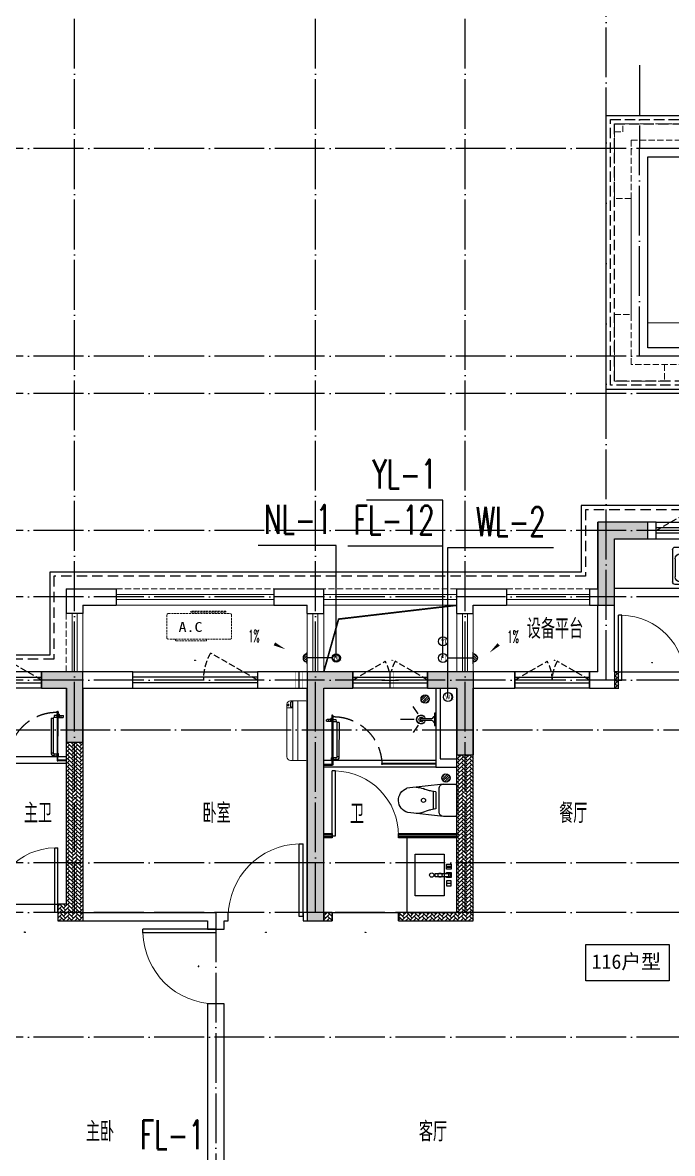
# Model space of a CAD drawing. Extents: x 27938 to 1507990, y 110129 to 923079.
# Drawn here: x 829091 to 836913, y 598848 to 612466 of the extents above; entities that cross this region are included whole.
import ezdxf

# ---------------------------------------------------------------- set-up
doc = ezdxf.new("R2010")
doc.units = 0
doc.header["$LTSCALE"] = 1000
doc.header["$MEASUREMENT"] = 0
for name, pattern in [('__DASH', [0.35, 0.25, -0.1]), ('DASH', [0.35, 0.25, -0.1]), ('DOTE', [2.42, 2, -0.2, 0.02, -0.2]), ('HIDDEN', [0.375, 0.25, -0.125])]:
    doc.linetypes.add(name, pattern=pattern)
for name, color, linetype in [('AH-FURNITURE', 1, 'Continuous'), ('COLUMN', 9, 'Continuous'), ('CURTWALL', 4, 'Continuous'), ('DIM_凝结', 150, 'Continuous'), ('DIM_废水', 31, 'Continuous'), ('DIM_污水', 2, 'Continuous'), ('DIM_雨水', 4, 'Continuous'), ('DOTE', 1, 'Continuous'), ('EQUIP_污水', 7, 'Continuous'), ('IP-bath&kitchen-JOHNSON', 4, 'Continuous'), ('LVTRY', 6, 'Continuous'), ('P-bath&kitchen-JOHNSON', 4, 'Continuous'), ('PUB_HATCH', 8, 'Continuous'), ('PUB_TEXT', 4, 'Continuous'), ('ROOF', 4, 'Continuous'), ('VPIPE-中水', 122, 'Continuous'), ('VPIPE-凝结', 150, 'N'), ('VPIPE-废水', 31, 'Continuous'), ('VPIPE-污水', 2, 'W'), ('VPIPE-雨水', 4, 'Y'), ('WALL', 9, 'Continuous'), ('WINDOW', 4, 'Continuous'), ('WINDOW_TEXT', 7, 'Continuous'), ('保温', 6, 'Continuous'), ('建筑-排气道', 9, 'Continuous'), ('机电标识类', 1, 'Continuous'), ('看线', 251, 'Continuous')]:
    doc.layers.add(name, color=color, linetype=linetype)
for name, color, linetype, lineweight in [('平面-排水沟', 86, 'Continuous', 15), ('平面-栏杆', 135, 'Continuous', 15), ('平面-看线', 45, 'Continuous', 15), ('平面-空调室内机', 176, 'Continuous', 9), ('平面-空调预留孔', 173, 'Continuous', 15), ('空调', 76, 'Continuous', 13), ('立面-洞口示意', 152, 'Continuous', 13)]:
    doc.layers.add(name, color=color, linetype=linetype, lineweight=lineweight)
doc.styles.add('_TCH_DIM', font='SIMPLEX.shx', dxfattribs={"width": 0.7, "bigfont": 'GBCBIG.shx'})
doc.styles.add('_TCH_WINDOW', font='SIMPLEX.shx', dxfattribs={"width": 0.7, "height": 3.5, "bigfont": 'GBCBIG.shx'})
doc.styles.add('_TWT_SERIAL', font='SIMPLEX', dxfattribs={"width": 0.8, "height": 3.5, "bigfont": 'HZTXT'})
doc.styles.add('DIM_FONT', font='SIMPLEX.shx', dxfattribs={"width": 0.56})
doc.styles.get("Standard").update_dxf_attribs({"font": 'gbenor.shx', "bigfont": 'gbcbig.shx'})
doc.styles.add('黑体', font='simhei.ttf')
doc.linetypes.add('N', pattern='A,3,-0.2,["N",Standard,S=0.25,R=0,X=-0.1,Y=-0.115],-0.2', length=3.4)
doc.linetypes.add('W', pattern='A,3,-0.2,["W",Standard,S=0.25,R=0,X=-0.1,Y=-0.115],-0.2', length=3.4)
doc.linetypes.add('Y', pattern='A,3,-0.2,["Y",Standard,S=0.25,R=0,X=-0.1,Y=-0.115],-0.2', length=3.4)
pattern_1 = [(45, (0, 0), (0, 47.4157523), [100.584, -33.528]), (135, (23.708, 23.708), (3e-15, 47.4157523), [100.584, -33.528])]
pattern_2 = [(45, (407300, 231625.085), (0, 47.4157523), [100.584, -33.528]), (135, (407323.708, 231648.793), (3e-15, 47.4157523), [100.584, -33.528])]

# ---------------------------------------------------------------- blocks, each defined once
blk = doc.blocks.new('rrrrrrrrrrrra')
at = {"color": 0}
for p, q in [((-112, 459), (-112, 324)), ((253, 484), (-87, 484)), ((278, 324), (278, 459)), ((-112, 324), (-64, -103)), ((278, 324), (228, -116)), ((-59, 271), (224, 271)), ((-21, 232), (-34, 154)), ((191, 200), (-26, 200)), ((186, 232), (-21, 232)), ((186, 232), (199, 154))]:
    blk.add_line(p, q, dxfattribs=at)
for centre, radius, start, end in [((-87, 459), 25, 90, 180), ((253, 459), 25, 0, 90), ((-59, 324), 53.3, 180, 270), ((224, 324), 53.3, 270, 0), ((-323, 210), 294, 333.5369, 351.4828), ((488, 210), 294, 188.5172, 206.4631), ((149, -3), 224, 158.5202, 180), ((16, -3), 224, 0, 21.4798), ((84, -64), 153, 195.0773, 340.1181)]:
    blk.add_arc(centre, radius, start, end, dxfattribs=at)
blk = doc.blocks.new('A$C1E0F638F')
at = {"color": 0}
for points in [[(500, 435), (500, 85), (0, 85), (0, 435)], [(270, 30), (230, 30), (230, 195), (270, 195)], [(120, 0), (180, 0), (180, 60), (120, 60)], [(147, 55), (153, 55), (153, 5), (147, 5)], [(230, 30), (270, 30), (270, 10), (230, 10)], [(380, 0), (320, 0), (320, 60), (380, 60)], [(353, 55), (347, 55), (347, 5), (353, 5)]]:
    blk.add_lwpolyline(points, close=True, dxfattribs=at)
blk.add_lwpolyline([(270, 60), (280, 60), (280, 0), (220, 0), (220, 60), (230, 60)], dxfattribs=at)
blk.add_circle((250, 236), 26, dxfattribs=at)
blk = doc.blocks.new('$lvtry$00000171')
at = {"color": 0}
for p, q in [((-74, 11), (-11, 74)), ((-70, -27), (27, 70)), ((-53, -53), (53, 53)), ((-27, -70), (70, 27)), ((11, -74), (74, -11))]:
    blk.add_line(p, q, dxfattribs=at)
blk.add_circle((0, 0), 75, dxfattribs=at)
blk.add_point((0, 0), dxfattribs=at)
blk = doc.blocks.new('135')
blk.add_hatch(color=0).paths.add_polyline_path([(5, 2), (4, -1), (-5, 2), (-4, 5)])
at = {"color": 0}
for p, q in [((-6, 19), (-3, 19)), ((-3, 19), (-6, 19)), ((-6, 3), (5, -2)), ((-6, 3), (-5, 3)), ((-5, 11), (-5, 31)), ((5, 11), (-5, 11)), ((5, 10), (-5, 10)), ((-5, 3), (-4, 6)), ((-4, 6), (5, 2)), ((0, 0), (0, 39)), ((6, 19), (3, 19)), ((3, 19), (6, 19)), ((4, -1), (5, 2)), ((5, 11), (5, 32)), ((4, -1), (6, -2))]:
    blk.add_line(p, q, dxfattribs=at)
for centre, radius, start, end in [((6, 16), 13.5, 151.0147, 204.8403), ((13, 4), 20.5, 163.0924, 182.0012), ((-6, 4), 1, 184.2275, 248.4661), ((-5, 22), 0.5, 335.7643, 151.0147), ((4, 18), 9.42, 155.7643, 171.9773), ((9, 15), 14.6, 166.278, 198.0953), ((14, 4), 19.5, 163.7443, 182.5269), ((-5, 3), 0.5, 181.9385, 247.2597), ((5, 22), 0.5, 29.8425, 204.574), ((-6, 17), 11.7, 10.475, 24.574), ((-6, 15), 12.4, 338.6449, 16.0476), ((29, 7), 24, 172.9439, 199.2318), ((-6, 16), 13.4, 334.9111, 29.8425), ((26, 6), 20.6, 169.1454, 199.9526), ((6, -1), 1.17, 247.4597, 19.9526), ((6, -1), 0.5, 247.4597, 19.2318)]:
    blk.add_arc(centre, radius, start, end, dxfattribs=at)
blk.add_open_spline([(-5, 31), (-4, 31), (-2, 33), (1, 29), (3, 31), (5, 32)], degree=3, knots=[0, 0, 0, 0, 3.066329, 6.218313, 11.124135, 11.124135, 11.124135, 11.124135], dxfattribs=at)
blk = doc.blocks.new('SDFAWERAWER')
at = {"layer": 'LVTRY', "color": 0}
for p, q in [((593941, -1242210), (593784, -1242595)), ((593965, -1242220), (593807, -1242604)), ((593941, -1242210), (593965, -1242220)), ((593988, -1242191), (593978, -1242214)), ((594007, -1242226), (593978, -1242214)), ((594017, -1242203), (593988, -1242191)), ((594016, -1242220), (594027, -1242193)), ((594016, -1242220), (594022, -1242223)), ((594026, -1242204), (594018, -1242222)), ((594018, -1242222), (594021, -1242220)), ((594025, -1242211), (594021, -1242220)), ((594023, -1242221), (594022, -1242223)), ((594022, -1242223), (594024, -1242222)), ((594023, -1242211), (594030, -1242194)), ((594024, -1242221), (594024, -1242222)), ((594025, -1242211), (594031, -1242197)), ((594027, -1242193), (594033, -1242195)), ((594028, -1242234), (594078, -1242255)), ((594030, -1242194), (594031, -1242197)), ((594032, -1242197), (594033, -1242195)), ((594033, -1242195), (594034, -1242197)), ((594034, -1242198), (594034, -1242197)), ((594047, -1242201), (594036, -1242229)), ((594036, -1242229), (594039, -1242230)), ((594037, -1242211), (594088, -1242232)), ((594039, -1242230), (594045, -1242214)), ((594039, -1242230), (594042, -1242228)), ((594042, -1242228), (594051, -1242205)), ((594050, -1242202), (594043, -1242218)), ((594047, -1242201), (594050, -1242202)), ((594050, -1242202), (594051, -1242205)), ((594057, -1242246), (594067, -1242223)), ((593784, -1242595), (593807, -1242604)), ((593803, -1242641), (593813, -1242618)), ((593803, -1242641), (593833, -1242653)), ((593813, -1242618), (593842, -1242630)), ((593842, -1242630), (593833, -1242653)), ((593834, -1242656), (593833, -1242653)), ((593845, -1242629), (593834, -1242656)), ((593836, -1242657), (593834, -1242656)), ((593848, -1242630), (593836, -1242657)), ((593845, -1242629), (593842, -1242630)), ((593848, -1242630), (593845, -1242629)), ((593847, -1242662), (593858, -1242634)), ((593847, -1242662), (593850, -1242663)), ((593850, -1242663), (593861, -1242635)), ((593852, -1242662), (593862, -1242637)), ((593858, -1242634), (593861, -1242635)), ((593861, -1242635), (593862, -1242637))]:
    blk.add_line(p, q, dxfattribs=at)
blk.add_lwpolyline([(593823, -1242717), (594046, -1242174), (594037, -1242170), (593814, -1242713)], close=True, dxfattribs=at)
blk.add_arc((594075, -1242240), 15.3, 281.7932, 33.7019, dxfattribs=at)
for centre, major_axis, start_param, end_param in [((593974, -1242224), (3.93, 9.6), 0, 1.570796), ((593817, -1242608), (13.5, 33.1), 1.570796, 3.141593), ((593817, -1242608), (3.93, 9.6), 1.570796, 3.141593)]:
    blk.add_ellipse(centre, major_axis=major_axis, ratio=1, start_param=start_param, end_param=end_param, dxfattribs=at)
at = {"layer": 'P-bath&kitchen-JOHNSON', "color": 0, "linetype": 'DASH'}
blk.add_arc((593810, -1242714), 586, 67.5369, 157.1325, dxfattribs=at)
at = {"layer": 'LVTRY', "color": 8, "xscale": -1, "rotation": 157.7329157530927}
blk.add_blockref('135', (594045, -1242162), dxfattribs=at)
blk = doc.blocks.new('A$C5DCB2F21')
at = {"layer": 'IP-bath&kitchen-JOHNSON', "color": 0}
for p, q in [((-68, -213), (-158, -275)), ((0, -261), (0, -425)), ((68, -213), (158, -275))]:
    blk.add_line(p, q, dxfattribs=at)
for centre, major_axis, ratio, start_param, end_param in [((0, -179), (-51, 0), 0.990052, -1.36297, 4.504563), ((0, -178), (-26.8, 0), 0.994812, -1.167677, 4.309269)]:
    blk.add_ellipse(centre, major_axis=major_axis, ratio=ratio, start_param=start_param, end_param=end_param, dxfattribs=at)
at = {"layer": 'LVTRY', "color": 0}
for p, q in [((74, 0), (-74, 0)), ((-10, -174), (-10, -49)), ((11, -174), (11, -49))]:
    blk.add_line(p, q, dxfattribs=at)
blk.add_lwpolyline([(74, 0), (74, -16), (-74, -16), (-74, 0)], dxfattribs=at)
for points in [[(-26, -31, -0.364142), (-38, -16, -0.020495)], [(-10, -49, 0.214893), (-26, -31, 7.649644)], [(11, -49, -0.21439), (26, -31, -7.649644)], [(26, -31, 0.364142), (38, -16, 0.020495)]]:
    blk.add_lwpolyline(points, format="xyb", dxfattribs=at)
blk.add_arc((0, -174), 10.5, 180, 0, dxfattribs=at)
for centre, major_axis, ratio, start_param, end_param in [((0, -181), (53.6, 0), 0.987577, 1.76809, 7.656688), ((-12, -165), (0, 1.43), 0.85, -1.570796, 4.712389), ((-12, -189), (0, 1.43), 0.85, 4.712389, 10.995574), ((12, -165), (0, 1.43), 0.85, 4.712389, 10.995574), ((12, -189), (0, 1.43), 0.85, 4.712389, 10.995574)]:
    blk.add_ellipse(centre, major_axis=major_axis, ratio=ratio, start_param=start_param, end_param=end_param, dxfattribs=at)
blk = doc.blocks.new('$TCHSYS$DOOR2D')
for p, q in [((0.45, 0.975), (0.5, 0.975)), ((0.45, 0), (0.45, 0.975)), ((0.5, 0), (0.5, 0.975)), ((0.5, 0), (0.45, 0))]:
    blk.add_line(p, q)
at = {"lineweight": 13}
blk.add_arc((0.475, 0), 0.975, 91.4693, 180, dxfattribs=at)
blk = doc.blocks.new('DSGDFGF')
at = {"layer": 'CURTWALL', "color": 0}
for p, q in [((676992, 342105), (676292, 342105)), ((676292, 342105), (676292, 342055)), ((676992, 342055), (676992, 342105)), ((677892, 342105), (677792, 342105)), ((677792, 342105), (677792, 342055)), ((677892, 342055), (677892, 342105)), ((676292, 342089), (676992, 342089)), ((676292, 342072), (676992, 342072)), ((676292, 342055), (676992, 342055)), ((677792, 342089), (677892, 342089)), ((677792, 342072), (677892, 342072)), ((677792, 342055), (677892, 342055))]:
    blk.add_line(p, q, dxfattribs=at)
at = {"layer": 'IP-bath&kitchen-JOHNSON', "color": 0}
for p, q in [((676542, 342985), (677892, 342985)), ((676542, 342950), (677192, 342950)), ((676542, 342940), (677192, 342940)), ((677192, 342940), (677192, 342950)), ((677892, 342940), (677792, 342940)), ((677792, 342930), (677792, 342940)), ((677892, 342930), (677792, 342930)), ((676542, 342905), (677892, 342905))]:
    blk.add_line(p, q, dxfattribs=at)
for points in [[(676542, 343855), (676542, 342905), (676292, 342905)], [(676492, 343855), (676492, 343005), (676292, 343005)]]:
    blk.add_lwpolyline(points, dxfattribs=at)
at = {"layer": 'LVTRY', "color": 0}
blk.add_lwpolyline([(676892, 341155), (676292, 341155), (676292, 342055), (676892, 342055)], close=True, dxfattribs=at)
at = {"layer": 'CURTWALL', "color": 0, "xscale": 800, "yscale": 800, "zscale": 50, "rotation": 5.54452612062199e-09}
blk.add_blockref('$TCHSYS$DOOR2D', (677392, 342080), dxfattribs=at)
at = {"layer": 'IP-bath&kitchen-JOHNSON', "color": 8}
for name, p, rotation in [('A$C5DCB2F21', (676542, 343480), 90.00848852444699), ('SDFAWERAWER', (-342526, 1268091), 22.25976934310714)]:
    blk.add_blockref(name, p, dxfattribs=dict(at, rotation=rotation))
at = {"layer": 'LVTRY', "color": 8, "xscale": -0.6666666667107826, "yscale": 0.6666666667107826}
for p in [(676672, 343725), (676422, 342775)]:
    blk.add_blockref('$lvtry$00000171', p, dxfattribs=at)
at = {"layer": 'LVTRY', "color": 8, "extrusion": (0, 0, -1), "xscale": -1, "zscale": -1, "rotation": 270}
blk.add_blockref('rrrrrrrrrrrra', (-676776, 342423), dxfattribs=at)
at = {"layer": 'LVTRY', "color": 8, "xscale": -1, "rotation": 270}
blk.add_blockref('A$C1E0F638F', (676357, 341356), dxfattribs=at)
blk = doc.blocks.new('GDGDRGDGRD')
at = {"layer": 'IP-bath&kitchen-JOHNSON', "color": 0}
for p, q in [((490533, 524228), (491883, 524228)), ((490533, 524193), (491183, 524193)), ((490533, 524183), (491183, 524183)), ((491183, 524183), (491183, 524193)), ((491883, 524183), (491783, 524183)), ((491783, 524173), (491783, 524183)), ((490533, 524148), (491883, 524148)), ((491883, 524173), (491783, 524173))]:
    blk.add_line(p, q, dxfattribs=at)
for points in [[(490533, 525048), (490533, 524148), (490283, 524148)], [(490483, 525048), (490483, 524248), (490283, 524248)]]:
    blk.add_lwpolyline(points, dxfattribs=at)
at = {"layer": 'LVTRY', "color": 0}
blk.add_lwpolyline([(490883, 522448), (490283, 522448), (490283, 523348), (490883, 523348)], close=True, dxfattribs=at)
at = {"layer": 'IP-bath&kitchen-JOHNSON', "color": 8}
for name, p, rotation in [('A$C5DCB2F21', (490533, 524673), 90.008488524447), ('SDFAWERAWER', (-528536, 1449334), 22.25976934310711)]:
    blk.add_blockref(name, p, dxfattribs=dict(at, rotation=rotation))
at = {"layer": 'LVTRY', "color": 8, "xscale": -0.6666666667107826, "yscale": 0.6666666667107826}
for p in [(490663, 524918), (490413, 524018)]:
    blk.add_blockref('$lvtry$00000171', p, dxfattribs=at)
at = {"layer": 'LVTRY', "color": 8, "extrusion": (0, 0, -1), "xscale": -1, "zscale": -1, "rotation": 270}
blk.add_blockref('rrrrrrrrrrrra', (-490766, 523666), dxfattribs=at)
at = {"layer": 'LVTRY', "color": 8, "xscale": -1, "rotation": 270}
blk.add_blockref('A$C1E0F638F', (490347, 522649), dxfattribs=at)
blk = doc.blocks.new('rtyg7uyhg')
at = {"layer": 'LVTRY', "color": 0}
for p, q in [((194235, 45489), (193621, 45489)), ((193590, 45458), (193590, 45069)), ((193682, 45407), (193888, 45407)), ((193896, 45430), (193858, 45326)), ((193875, 45316), (193946, 45401)), ((193926, 45440), (193940, 45432)), ((194112, 45407), (194173, 45407)), ((194265, 45069), (194265, 45458)), ((193621, 45131), (193621, 45346)), ((193858, 45326), (193875, 45316)), ((194010, 45346), (194010, 45131)), ((194051, 45131), (194051, 45346)), ((194235, 45346), (194235, 45131)), ((193621, 45039), (194235, 45039)), ((193948, 45069), (193682, 45069)), ((194173, 45069), (194112, 45069))]:
    blk.add_line(p, q, dxfattribs=at)
for centre, radius in [((193866, 45438), 20.5), ((193989, 45438), 20.5), ((194071, 45438), 20.5), ((193815, 45238), 25.6), ((194137, 45238), 25.6)]:
    blk.add_circle(centre, radius, dxfattribs=at)
for centre, radius, start, end in [((193621, 45458), 30.7, 90, 180), ((194235, 45458), 30.7, 360, 90), ((193682, 45346), 61.4, 90, 180), ((193916, 45423), 20.5, 60, 159.4623), ((193930, 45414), 20.5, 320.5377, 60), ((193948, 45346), 61.4, 360, 90), ((194112, 45346), 61.4, 90, 180), ((194173, 45346), 61.4, 360, 90), ((193682, 45131), 61.4, 180, 270), ((193948, 45131), 61.4, 270, 360), ((194112, 45131), 61.4, 180, 270), ((194173, 45131), 61.4, 270, 360), ((193621, 45069), 30.7, 180, 270), ((194235, 45069), 30.7, 270, 360)]:
    blk.add_arc(centre, radius, start, end, dxfattribs=at)
at = {"layer": 'LVTRY', "color": 0, "style": 'DIM_FONT', "width": 0.8, "flags": 9}
for tag in ['YSIZE', 'XSIZE']:
    blk.add_attdef(tag, (193928, 45488), '', height=0.5, rotation=90, dxfattribs=at)
blk = doc.blocks.new('A$C60D053AF')
at = {"layer": 'AH-FURNITURE', "color": 0}
for p, q in [((233, -90), (128, -90)), ((233, -110), (128, -110)), ((193, -71), (328, -71)), ((193, -91), (328, -91)), ((245, -129), (245, -122)), ((265, -129), (265, -122)), ((342, -97), (370, -143)), ((356, -83), (384, -129)), ((255, -281), (255, -251)), ((393, -281), (393, -251)), ((255, -281), (393, -281))]:
    blk.add_line(p, q, dxfattribs=at)
for points in [[(170, -68, 1), (170, -94), (193, -94), (193, -68)], [(234, -251), (414, -251, 0.414214), (424, -241), (424, -111, 0.414214), (414, -101), (234, -101, 0.414214), (224, -111), (224, -241, 0.414214)], [(268, -122), (268, -107, 0.414214), (248, -87), (233, -87), (233, -113), (242, -113), (242, -122)], [(242, -152, 1), (268, -152), (268, -129), (242, -129)], [(384, -161, 1), (402, -143), (386, -127), (368, -145)]]:
    blk.add_lwpolyline(points, format="xyb", close=True, dxfattribs=at)
for centre, radius in [((100, -100), 30), ((255, -152), 15), ((255, -152), 10), ((393, -152), 15), ((393, -152), 10)]:
    blk.add_circle(centre, radius, dxfattribs=at)
for radius in [40, 20]:
    blk.add_arc((328, -111), radius, 45, 90, dxfattribs=at)
blk = doc.blocks.new('A-Kitchen-7')
at = {"layer": 'LVTRY', "color": 0}
for p, q in [((-519, 780), (-7, 834)), ((-515, 756), (-519, 780)), ((-4, 811), (-515, 756)), ((515, 756), (-515, 756)), ((-515, 756), (-515, 40)), ((-486, 761), (-485, 756)), ((-29, 767), (-112, 756)), ((-29, 767), (-35, 806)), ((-7, 834), (-4, 811)), ((515, 780), (0, 780)), ((0, 756), (0, 780)), ((515, 756), (515, 780)), ((515, 40), (515, 756)), ((-515, 40), (515, 40))]:
    blk.add_line(p, q, dxfattribs=at)
blk.add_lwpolyline([(-469, 40), (-469, 0), (469, 0), (469, 40)], close=True, dxfattribs=at)
blk = doc.blocks.new('*U41')
h = blk.add_hatch(color=0)
h.set_gradient(color1=(0, 0, 255), rotation=180, tint=1)
h.paths.add_polyline_path([(0, 0), (-6.35, -6.35), (-6.35, -2.159), (-15, -2.159), (-15, 2.159), (-6.35, 2.159), (-6.35, 6.35)])
at = {"color": 0, "linetype": 'Continuous'}
blk.add_lwpolyline([(0, 0), (-6.35, -6.35), (-6.35, -2.159), (-15, -2.159), (-15, 2.159), (-6.35, 2.159), (-6.35, 6.35)], close=True, dxfattribs=at)
blk = doc.blocks.new('sgrsefv')
at = {"layer": 'PUB_HATCH'}
blk.add_hatch(color=0, dxfattribs=at).paths.add_polyline_path([(1112933, 840916), (1112933, 840646), (1113073, 840646), (1113073, 840661), (1112968, 840661), (1112948, 840681), (1112948, 840881), (1112968, 840901), (1113288, 840901), (1113308, 840881), (1113308, 840681), (1113288, 840661), (1113183, 840661), (1113183, 840646), (1113323, 840646), (1113323, 840916)])
at = {"layer": 'LVTRY', "color": 0}
for p, q in [((1113073, 840661), (1113073, 840646)), ((1113183, 840661), (1113183, 840646))]:
    blk.add_line(p, q, dxfattribs=at)
for points in [[(1112918, 840931), (1113338, 840931), (1113338, 840631), (1112918, 840631)], [(1112933, 840916), (1113323, 840916), (1113323, 840646), (1112933, 840646)], [(1113288, 840661), (1112968, 840661), (1112948, 840681), (1112948, 840881), (1112968, 840901), (1113288, 840901), (1113308, 840881), (1113308, 840681), (1113288, 840661)]]:
    blk.add_lwpolyline(points, close=True, dxfattribs=at)
at = {"layer": '立面-洞口示意', "color": 0}
blk.add_lwpolyline([(1112918, 840931), (1113182, 840837), (1113338, 840631)], dxfattribs=at)
at = {"layer": '建筑-排气道', "color": 8, "xscale": -5, "yscale": 5, "zscale": 5, "rotation": 270}
blk.add_blockref('*U41', (1113118, 840599), dxfattribs=at)
blk = doc.blocks.new('FRSDFDGDGDRGDR')
at = {"layer": '平面-空调预留孔', "color": 0}
for p, q in [((699612, 775044), (699612, 775441)), ((699619, 775448), (699746, 775448)), ((699746, 775448), (699746, 775355)), ((699720, 775342), (699720, 775143)), ((699727, 775349), (699740, 775349)), ((699746, 775037), (699619, 775037)), ((699727, 775136), (699740, 775136)), ((699746, 775130), (699746, 775037))]:
    blk.add_line(p, q, dxfattribs=at)
blk.add_lwpolyline([(699766, 775167), (699793, 775154), (699793, 775057), (699766, 775044), (699766, 775018), (699619, 775018, -0.414214), (699593, 775044), (699593, 775441, -0.414214), (699619, 775468), (699766, 775468), (699766, 775441), (699793, 775428), (699793, 775332), (699766, 775318)], format="xyb", close=True, dxfattribs=at)
for centre, radius in [((699740, 775332), 10.6), ((699740, 775243), 15.8), ((699740, 775154), 10.6)]:
    blk.add_circle(centre, radius, dxfattribs=at)
for centre, start, end in [((699619, 775441), 90, 180), ((699727, 775342), 90, 180), ((699740, 775355), 270, 360), ((699619, 775044), 180, 270), ((699727, 775143), 180, 270), ((699740, 775130), 0, 90)]:
    blk.add_arc(centre, 6.6, start, end, dxfattribs=at)
blk = doc.blocks.new('GDGDRGDRGRD')
at = {"layer": 'LVTRY', "color": 0}
for p, q in [((430081, 371515), (429865, 371758)), ((430335, 371758), (429865, 371758)), ((429865, 371758), (429865, 370858)), ((429915, 370948), (429915, 371668)), ((429925, 371678), (430325, 371678)), ((430045, 371658), (430045, 371568)), ((430050, 371658), (430045, 371658)), ((430050, 371568), (430050, 371658)), ((430235, 370858), (430235, 371758)), ((430235, 371668), (430235, 370948)), ((429975, 371526), (430102, 371526)), ((429975, 371521), (429975, 371526)), ((430102, 371521), (429975, 371521)), ((429995, 371628), (429995, 371418)), ((430000, 371628), (430000, 371418)), ((430290, 371638), (430005, 371638)), ((430290, 371633), (430005, 371633)), ((430045, 371568), (430050, 371568)), ((430335, 371515), (430081, 371515)), ((430081, 371515), (430081, 371100)), ((430220, 371526), (430092, 371526)), ((430092, 371526), (430092, 371521)), ((430092, 371521), (430220, 371521)), ((430102, 371526), (430102, 371521)), ((430195, 371418), (430195, 371628)), ((430200, 371418), (430200, 371628)), ((430220, 371521), (430220, 371526)), ((430235, 371100), (430235, 371515)), ((429955, 371339), (429955, 371378)), ((430005, 371413), (430290, 371413)), ((430005, 371408), (430290, 371408)), ((430045, 371388), (430045, 371478)), ((430045, 371478), (430050, 371478)), ((430050, 371388), (430045, 371388)), ((430050, 371478), (430050, 371388)), ((429935, 371358), (429974, 371358)), ((429935, 371258), (429974, 371258)), ((429955, 371239), (429955, 371278)), ((429995, 370988), (429995, 371198)), ((430000, 370988), (430000, 371198)), ((430005, 371208), (430290, 371208)), ((430005, 371203), (430290, 371203)), ((430045, 371228), (430045, 371138)), ((430050, 371228), (430045, 371228)), ((430045, 371138), (430050, 371138)), ((430050, 371138), (430050, 371228)), ((430195, 371198), (430195, 370988)), ((430200, 371198), (430200, 370988)), ((429865, 370858), (430081, 371100)), ((430102, 371096), (429975, 371096)), ((429975, 371096), (429975, 371091)), ((429975, 371091), (430102, 371091)), ((430290, 370983), (430005, 370983)), ((430290, 370978), (430005, 370978)), ((430045, 370958), (430045, 371048)), ((430045, 371048), (430050, 371048)), ((430050, 371048), (430050, 370958)), ((430081, 371100), (430335, 371100)), ((430092, 371091), (430092, 371096)), ((430092, 371096), (430220, 371096)), ((430220, 371091), (430092, 371091)), ((430102, 371091), (430102, 371096)), ((430220, 371096), (430220, 371091)), ((429865, 370858), (430335, 370858)), ((430325, 370938), (429925, 370938)), ((430050, 370958), (430045, 370958))]:
    blk.add_line(p, q, dxfattribs=at)
blk.add_lwpolyline([(429609, 370758), (429735, 370758), (429735, 371758), (427635, 371758)], dxfattribs=at)
for centre, radius in [((430147, 371523), 29.7), ((430147, 371523), 11.7), ((429955, 371358), 17), ((429955, 371258), 17), ((430147, 371093), 29.7), ((430147, 371093), 11.7)]:
    blk.add_circle(centre, radius, dxfattribs=at)
for centre, radius, start, end in [((429925, 371668), 10, 90, 180), ((430225, 371668), 10, 0, 90), ((430005, 371628), 10, 90, 180), ((430005, 371628), 5, 90, 180), ((430047, 371523), 56.7, 2.2742, 87.7258), ((430047, 371523), 52.2, 2.4704, 87.5296), ((430047, 371523), 56.7, 272.2742, 357.7258), ((430047, 371523), 52.2, 272.4704, 357.5296), ((430147, 371523), 56.7, 92.2742, 177.7258), ((430147, 371523), 56.7, 182.2742, 267.7258), ((430147, 371523), 52.2, 92.4704, 177.5296), ((430147, 371523), 52.2, 182.4704, 267.5296), ((430190, 371628), 10, 0, 90), ((430190, 371628), 5, 0, 90), ((430005, 371418), 10, 180, 270), ((430005, 371418), 5, 180, 270), ((430190, 371418), 5, 270, 0), ((430190, 371418), 10, 270, 0), ((430005, 371198), 10, 90, 180), ((430005, 371198), 5, 90, 180), ((430047, 371093), 56.7, 2.2742, 87.7258), ((430047, 371093), 52.2, 2.4704, 87.5296), ((430147, 371093), 56.7, 92.2742, 177.7258), ((430147, 371093), 52.2, 92.4704, 177.5296), ((430190, 371198), 10, 0, 90), ((430190, 371198), 5, 0, 90), ((430005, 370988), 10, 180, 270), ((430005, 370988), 5, 180, 270), ((430047, 371093), 56.7, 272.2742, 357.7258), ((430047, 371093), 52.2, 272.4704, 357.5296), ((430147, 371093), 56.7, 182.2742, 267.7258), ((430147, 371093), 52.2, 182.4704, 267.5296), ((430190, 370988), 5, 270, 0), ((430190, 370988), 10, 270, 0), ((429925, 370948), 10, 180, 270), ((430225, 370948), 10, 270, 0)]:
    blk.add_arc(centre, radius, start, end, dxfattribs=at)
at = {"color": 8, "xscale": -1, "rotation": 270}
blk.add_blockref('FRSDFDGDGDRGDR', (-345583, -327434), dxfattribs=at)
at = {"color": 8, "xscale": -1}
blk.add_blockref('rtyg7uyhg', (622600, 326770), dxfattribs=at)
at = {"color": 8}
for name, p, rotation in [('A$C60D053AF', (430135, 372358), 270), ('sgrsefv', (1543253, 1211090), 180)]:
    blk.add_blockref(name, p, dxfattribs=dict(at, rotation=rotation))
at = {"layer": 'LVTRY', "color": 8, "extrusion": (0, 0, -1), "xscale": -0.7999999999883585, "yscale": 0.7999999999883585, "zscale": -0.7999999999883585}
blk.add_blockref('A-Kitchen-7', (-429197, 370159), dxfattribs=at)
blk = doc.blocks.new('GFDGFSDFGD')
at = {"layer": 'PUB_HATCH'}
for points in [[(429316, 374824), (428717, 374824), (428717, 373824), (428917, 373824), (428917, 374624), (429316, 374624)], [(422017, 373024), (422017, 372824), (422317, 372824), (422317, 372174), (422517, 372174), (422517, 373024)], [(425767, 373024), (425217, 373024), (425217, 370024), (425417, 370024), (425417, 372824), (425767, 372824)], [(426667, 373024), (426667, 372824), (427017, 372824), (427017, 372024), (427217, 372024), (427217, 373024)]]:
    blk.add_hatch(color=0, dxfattribs=at).paths.add_polyline_path(points)
at = {"layer": 'COLUMN', "color": 0}
for p, q in [((429316, 374824), (428717, 374824)), ((428717, 374824), (428717, 373824)), ((429316, 374624), (429316, 374824)), ((428917, 373824), (428917, 374624)), ((428917, 374624), (429316, 374624)), ((428717, 373824), (428917, 373824)), ((422017, 373024), (422017, 372824)), ((422517, 373024), (422017, 373024)), ((422517, 372174), (422517, 373024)), ((425767, 373024), (425217, 373024)), ((425217, 373024), (425217, 370024)), ((425767, 372824), (425767, 373024)), ((426667, 373024), (426667, 372824)), ((427217, 373024), (426667, 373024)), ((427217, 372024), (427217, 373024)), ((422017, 372824), (422317, 372824)), ((422317, 372824), (422317, 372174)), ((425417, 370024), (425417, 372824)), ((425417, 372824), (425767, 372824)), ((426667, 372824), (427017, 372824)), ((427017, 372824), (427017, 372024)), ((422317, 372174), (422517, 372174)), ((427017, 372024), (427217, 372024)), ((425217, 370024), (425417, 370024))]:
    blk.add_line(p, q, dxfattribs=at)
blk = doc.blocks.new('GDFGDGRD')
at = {"layer": '保温', "linetype": 'ByBlock', "ltscale": 10}
h = blk.add_hatch(dxfattribs=at)
h.set_pattern_fill('AR-HBONE', color=251, scale=55)
h.set_pattern_definition(pattern_1)
h.paths.add_polyline_path([(428967, 372824), (428967, 373024), (428917, 373024), (428917, 372824)])
h = blk.add_hatch(dxfattribs=at)
h.set_pattern_fill('AR-HBONE', color=251, scale=55)
h.set_pattern_definition(pattern_1)
h.paths.add_polyline_path([(427217, 370024), (427217, 372024), (427017, 372024), (427017, 370024)])
h = blk.add_hatch(dxfattribs=at)
h.set_pattern_fill('AR-HBONE', color=251, scale=55)
h.set_pattern_definition(pattern_1)
h.paths.add_polyline_path([(425517, 370024), (425517, 370124), (425417, 370124), (425417, 370024)])
h = blk.add_hatch(dxfattribs=at)
h.set_pattern_fill('AR-HBONE', color=251, scale=55)
h.set_pattern_definition(pattern_1)
h.paths.add_polyline_path([(427017, 370024), (427017, 370124), (426317, 370124), (426317, 370024)])
at = {"layer": '保温', "color": 251, "linetype": 'ByBlock', "ltscale": 10}
blk.add_line((428917, 373024), (428917, 372824), dxfattribs=at)
blk = doc.blocks.new('A$C001338C2')
for p, q in [((0, 249), (0, 22)), ((845, 304), (55, 304)), ((109, 215), (109, 304)), ((900, 22), (900, 249)), ((22, 0), (878, 0))]:
    blk.add_line(p, q)
at = {"lineweight": 5}
for p, q in [((900, 215), (0, 215)), ((900, 143), (0, 143))]:
    blk.add_line(p, q, dxfattribs=at)
for points in [[(89, 226), (22, 226, -0.414214), (17, 232), (17, 243, -0.414214), (22, 249), (89, 249, -0.414214), (95, 243), (95, 232, -0.414214)], [(73, 275), (57, 275, -0.414214), (51, 281), (51, 283, -0.414214), (57, 289), (73, 289, -0.414214), (79, 283), (79, 281, -0.414214)]]:
    blk.add_lwpolyline(points, format="xyb", close=True)
for centre, radius, start, end in [((55, 249), 55, 90, 180), ((845, 249), 55, 360, 90), ((22, 22), 22, 180, 270), ((878, 22), 22, 270, 360)]:
    blk.add_arc(centre, radius, start, end)
blk = doc.blocks.new('dongkong')
blk.add_wipeout([(-603756, 210771), (-603756, 210571), (-603836, 210571), (-603836, 210771)])
at = {"layer": '机电标识类', "color": 250, "linetype": 'DASH', "ltscale": 400}
for p, q in [((-603796, 210771), (-603796, 210571)), ((-603896, 210671), (-603696, 210671))]:
    blk.add_line(p, q, dxfattribs=at)
at = {"layer": '空调', "color": 6, "linetype": 'DASH', "const_width": 2}
blk.add_lwpolyline([(-603756, 210771), (-603756, 210571), (-603836, 210571), (-603836, 210771)], close=True, dxfattribs=at)
blk = doc.blocks.new('gsergvr')
at = {"layer": '平面-空调预留孔', "linetype": 'DASH', "ltscale": 0.1}
for p, q in [((34075, 17176), (34075, 17166)), ((34448, 17166), (34448, 17176)), ((34085, 17156), (34438, 17156))]:
    blk.add_line(p, q, dxfattribs=at)
blk.add_lwpolyline([(34729, 17176), (33989, 17176, -0.414214), (33969, 17196), (33969, 17466, -0.414214), (33989, 17486), (34729, 17486, -0.414214), (34749, 17466), (34749, 17196, -0.414214)], format="xyb", close=True, dxfattribs=at)
blk.add_lwpolyline([(34679, 17515), (34260, 17515), (34260, 17500), (34679, 17500)], close=True, dxfattribs=at)
for centre, start, end in [((34085, 17166), 180, 270), ((34438, 17166), 270, 0)]:
    blk.add_arc(centre, 10, start, end, dxfattribs=at)
at = {"layer": '平面-空调预留孔', "color": 251, "linetype": 'DASH', "ltscale": 0.1, "true_color": 0x636466, "style": '黑体', "width": 1.2}
blk.add_text('A.C', height=117, dxfattribs=at).set_placement((34111, 17265))
blk = doc.blocks.new('rtyryrtyeeretee')
at = {"layer": '平面-空调预留孔'}
blk.add_blockref('gsergvr', (635673, 326706), dxfattribs=at)
blk = doc.blocks.new('A$C7A951E79')
at = {"layer": 'LVTRY'}
for p, q in [((-7, 49), (-49, 7)), ((0, 28), (-47, -18)), ((0, 0), (-35, -35)), ((0, -71), (0, 71)), ((0, -28), (-18, -47))]:
    blk.add_line(p, q, dxfattribs=at)
blk.add_arc((0, 0), 49.9, 89.9757, 269.9757, dxfattribs=at)
blk.add_point((0, 0), dxfattribs=at)
blk = doc.blocks.new('A$C42425DA4')
blk.add_blockref('A$C7A951E79', (0, 0))
at = {"xscale": -1}
blk.add_blockref('A$C7A951E79', (2000, 0), dxfattribs=at)
blk = doc.blocks.new('$WINLIB2D$00000001')
at = {"color": 0}
for points in [[(-0.5, 0.5), (-0.5, -0.5)], [(-0.5, 0.5), (0.5, 0.5)], [(0.5, -0.5), (0.5, 0.5)], [(0.5, 0.1667), (-0.5, 0.1667)], [(0.5, -0.1667), (-0.5, -0.1667)], [(-0.5, -0.5), (0.5, -0.5)]]:
    blk.add_lwpolyline(points, dxfattribs=at)
blk = doc.blocks.new('$DorLib2D$00000001')
at = {"color": 0}
for p, q in [((0.45, 0.975), (0.5, 0.975)), ((0.45, 0), (0.45, 0.975)), ((0.5, 0), (0.5, 0.975)), ((0.5, 0), (0.45, 0))]:
    blk.add_line(p, q, dxfattribs=at)
at = {"color": 0, "lineweight": 13}
blk.add_arc((0.475, 0), 0.975, 91.4693, 180, dxfattribs=at)
blk = doc.blocks.new('$TwtSys$00000147')
blk.add_circle((0, 0, 0), 25)

msp = doc.modelspace()

# ---------------------------------------------------------------- hatches: boundary and pattern name
at = {"layer": '保温', "linetype": 'ByBlock', "ltscale": 10}
h = msp.add_hatch(dxfattribs=at)
h.set_pattern_fill('AR-HBONE', color=8, scale=55)
h.set_pattern_definition(pattern_2)
h.paths.add_polyline_path([(829816.7, 601648.8), (829816.7, 603798.8), (829616.7, 603798.8), (829616.7, 601648.8)])
h = msp.add_hatch(dxfattribs=at)
h.set_pattern_fill('AR-HBONE', color=8, scale=55)
h.set_pattern_definition(pattern_2)
h.paths.add_polyline_path([(829616.7, 601648.8), (829616.7, 601848.8), (829516.7, 601848.8), (829516.7, 601648.8)])

# ---------------------------------------------------------------- linework, layer by layer
at = {"color": 8}
msp.add_lwpolyline([(835869.5, 601362.5), (836875.5, 601362.5), (836875.5, 600926.5), (835869.5, 600926.5)], close=True, dxfattribs=at)
at = {"layer": 'DIM_凝结'}
for p, q in [((832866.6, 606169.3), (831926, 606169.3)), ((832866.6, 604814.4), (832866.6, 606169.3))]:
    msp.add_line(p, q, dxfattribs=at)
at = {"layer": 'DIM_废水'}
for p, q in [((834151.6, 606162.2), (833007.5, 606162.2)), ((834151.6, 604813.8), (834151.6, 606162.2))]:
    msp.add_line(p, q, dxfattribs=at)
at = {"layer": 'DIM_污水'}
for p, q in [((834211.4, 604343.8), (834211.4, 606142.7)), ((834211.4, 606142.7), (835481.9, 606142.7))]:
    msp.add_line(p, q, dxfattribs=at)
at = {"layer": 'DIM_雨水'}
for p, q in [((834151.6, 606715), (833229.5, 606715)), ((834151.6, 605013.8), (834151.6, 606715))]:
    msp.add_line(p, q, dxfattribs=at)
at = {"layer": 'DOTE', "color": 169, "linetype": 'DOTE', "ltscale": 0.3}
for p, q in [((829716.6, 601748.8), (829716.6, 612948.8)), ((832616.6, 601748.8), (832616.6, 612948.8)), ((834416.6, 601748.8), (834416.6, 612948.8)), ((836116.6, 604548.8), (836116.6, 612948.8)), ((836516.6, 611954.2), (836516.6, 610948.8)), ((879916.6, 610948.8), (825916.6, 610948.8)), ((836516.6, 608448.8), (836516.6, 610948.8)), ((879916.6, 608448.8), (825916.6, 608448.8)), ((879916.6, 607998.8), (825916.6, 607998.8)), ((879916.6, 606348.8), (825916.6, 606348.8)), ((879916.6, 605548.8), (825916.6, 605548.8)), ((825916.6, 603949.1), (879916.6, 603949.1)), ((879916.6, 602348.8), (825916.6, 602348.8)), ((879916.6, 601748.8), (825916.6, 601748.8)), ((831416.6, 601748.8), (831416.6, 593448.8)), ((879916.6, 600248.8), (825916.6, 600248.8))]:
    msp.add_line(p, q, dxfattribs=at)
at = {"layer": 'ROOF', "color": 8, "ltscale": 0.8}
for points in [[(838116.6, 608048.8), (836116.6, 608048.8), (836116.6, 611348.8), (843316.6, 611348.8), (843316.6, 607748.8), (842716.6, 607748.8)], [(838316.6, 608098.8), (838316.6, 608548.8), (836616.6, 608548.8), (836616.6, 610848.8), (842816.6, 610848.8), (842816.6, 608548.8), (842516.6, 608548.8), (842516.6, 608098.8)]]:
    msp.add_lwpolyline(points, dxfattribs=at)
at = {"layer": 'ROOF', "color": 8, "linetype": '__DASH', "ltscale": 0.5}
for points in [[(838116.6, 608098.8), (836166.6, 608098.8), (836166.6, 611298.8), (843266.6, 611298.8), (843266.6, 607798.8), (842716.6, 607798.8)], [(838116.6, 608148.8), (836216.6, 608148.8), (836216.6, 611248.8), (843216.6, 611248.8), (843216.6, 607848.8), (842716.6, 607848.8)]]:
    msp.add_lwpolyline(points, dxfattribs=at)
at = {"layer": 'VPIPE-中水', "color": 8, "linetype": 'Continuous'}
msp.add_circle((834211.4, 604343.8), 55, dxfattribs=at)
at = {"layer": 'VPIPE-凝结', "color": 8, "ltscale": 0.1}
for p, q in [((832826.6, 604814.4), (832516.4, 604814.4)), ((834206.6, 604814.4), (834516.4, 604814.4))]:
    msp.add_line(p, q, dxfattribs=at)
at = {"layer": 'VPIPE-凝结'}
msp.add_circle((832866.6, 604814.4), 50, dxfattribs=at)
at = {"layer": 'VPIPE-凝结', "color": 8}
msp.add_circle((832866.6, 604814.4), 40, dxfattribs=at)
at = {"layer": 'VPIPE-废水', "color": 8}
msp.add_circle((834151.6, 604813.8), 55, dxfattribs=at)
at = {"layer": 'VPIPE-废水'}
msp.add_circle((834151.6, 604813.8), 55, dxfattribs=at)
at = {"layer": 'VPIPE-污水'}
msp.add_circle((834211.4, 604343.8), 55, dxfattribs=at)
at = {"layer": 'VPIPE-雨水', "color": 8}
msp.add_circle((834151.6, 605013.8), 55, dxfattribs=at)
at = {"layer": 'VPIPE-雨水'}
msp.add_circle((834151.6, 605013.8), 55, dxfattribs=at)
at = {"layer": 'WALL', "color": 8}
for p, q in [((836016.6, 605648.8), (836016.6, 606448.8)), ((836716.6, 606448.8), (836016.6, 606448.8)), ((836716.6, 606248.8), (836716.6, 606448.8)), ((836216.6, 605548.8), (836216.6, 606248.8)), ((836216.6, 606248.8), (836716.6, 606248.8)), ((829616.6, 605648.8), (829616.6, 605348.8)), ((829616.6, 605648.8), (830216.6, 605648.8)), ((830216.6, 605648.8), (830216.6, 605448.8)), ((832116.6, 605648.8), (832716.6, 605648.8)), ((832116.6, 605648.8), (832116.6, 605448.8)), ((832716.6, 605348.8), (832716.6, 605648.8)), ((834316.6, 605648.8), (834916.6, 605648.8)), ((834316.6, 605348.8), (834316.6, 605648.8)), ((834916.6, 605648.8), (834916.6, 605448.8)), ((835916.6, 605648.8), (836016.6, 605648.8)), ((835916.6, 605648.8), (835916.6, 605448.8)), ((836216.6, 604648.8), (836216.6, 605548.8)), ((829816.6, 605348.8), (829616.6, 605348.8)), ((829816.6, 605448.8), (829816.6, 605348.8)), ((829816.6, 605448.8), (830216.6, 605448.8)), ((832116.6, 605448.8), (832516.6, 605448.8)), ((832516.6, 605348.8), (832516.6, 605448.8)), ((832516.6, 605348.8), (832716.6, 605348.8)), ((834316.6, 605348.8), (834516.6, 605348.8)), ((834516.6, 605448.8), (834916.6, 605448.8)), ((834516.6, 605348.8), (834516.6, 605448.8)), ((835916.6, 605448.8), (836016.6, 605448.8)), ((836016.6, 604648.8), (836016.6, 605448.8)), ((829716.6, 604648.8), (829316.7, 604648.8)), ((829316.7, 604648.8), (829316.7, 604448.8)), ((830416.6, 604648.8), (829716.6, 604648.8)), ((830416.6, 604448.8), (830416.6, 604648.8)), ((831916.6, 604648.8), (831916.6, 604448.8)), ((833066.6, 604648.8), (832616.6, 604648.8)), ((833066.6, 604448.8), (833066.6, 604648.8)), ((834416.6, 604648.8), (833966.6, 604648.8)), ((833966.6, 604648.8), (833966.6, 604448.8)), ((835016.6, 604648.8), (834416.6, 604648.8)), ((835016.6, 604448.8), (835016.6, 604648.8)), ((836016.6, 604648.8), (835916.6, 604648.8)), ((835916.6, 604648.8), (835916.6, 604448.8)), ((836266.6, 604648.8), (836216.6, 604648.8)), ((836266.6, 604448.8), (836266.6, 604648.8)), ((829316.7, 604448.8), (829616.6, 604448.8)), ((829616.6, 604448.8), (829616.6, 601848.8)), ((829816.6, 604448.8), (830416.6, 604448.8)), ((829816.6, 604448.8), (829816.6, 601748.8)), ((832716.6, 604448.8), (833066.6, 604448.8)), ((832716.6, 601748.8), (832716.6, 604448.8)), ((833966.6, 604448.8), (834316.6, 604448.8)), ((834316.6, 601748.8), (834316.6, 604448.8)), ((834516.6, 601648.8), (834516.6, 604448.8)), ((834516.6, 604448.8), (835016.6, 604448.8)), ((835916.6, 604448.8), (836116.6, 604448.8)), ((836116.6, 604448.8), (836266.6, 604448.8)), ((829616.6, 601848.8), (829516.6, 601848.8)), ((829516.6, 601848.8), (829516.6, 601648.8)), ((829816.6, 601748.8), (831416.6, 601748.8)), ((831566.6, 601748.8), (831416.6, 601748.8)), ((831566.6, 601648.8), (831566.6, 601748.8)), ((832516.6, 601748.8), (832466.6, 601748.8)), ((832466.6, 601748.8), (832466.6, 601648.8)), ((832816.6, 601748.8), (832716.6, 601748.8)), ((832816.6, 601648.8), (832816.6, 601748.8)), ((834316.6, 601748.8), (833616.6, 601748.8)), ((833616.6, 601748.8), (833616.6, 601648.8)), ((829516.6, 601648.8), (829716.6, 601648.8)), ((829716.6, 601648.8), (831316.6, 601648.8)), ((831316.6, 601648.8), (831316.6, 601548.8)), ((831316.6, 601548.8), (831516.6, 601548.8)), ((831516.6, 601648.8), (831566.6, 601648.8)), ((831516.6, 601548.8), (831516.6, 601648.8)), ((832466.6, 601648.8), (832616.6, 601648.8)), ((832616.6, 601648.8), (832816.6, 601648.8)), ((833616.6, 601648.8), (834516.6, 601648.8)), ((831516.6, 600648.8), (831316.6, 600648.8)), ((831316.6, 600648.8), (831316.6, 597348.8)), ((831516.6, 597348.8), (831516.6, 600648.8))]:
    msp.add_line(p, q, dxfattribs=at)
at = {"layer": 'WINDOW', "color": 8}
for p, q in [((836266.6, 604648.8), (837066.6, 604648.8)), ((828716.6, 601848.8), (829516.6, 601848.8)), ((832816.6, 601748.8, 800), (833616.6, 601748.8, 800))]:
    msp.add_line(p, q, dxfattribs=at)
at = {"layer": 'WINDOW', "color": 8, "linetype": 'DASH'}
for p, q in [((832816.6, 601748.8), (832816.6, 601648.8)), ((833616.6, 601648.8), (833616.6, 601748.8))]:
    msp.add_line(p, q, dxfattribs=at)
at = {"layer": 'WINDOW', "color": 8, "linetype": 'DASH', "ltscale": 0.3}
for points in [[(836716.6, 606348.8), (837236.2, 606648.8, -0.1316523), (837316.6, 606348.8)], [(831916.6, 604548.8), (831353.4, 604873.4, 0.1314846), (831266.6, 604548.8)], [(829316.7, 604548.8), (828926.9, 604773.7, 0.1316053), (828866.7, 604548.8)], [(833066.7, 604548.8), (833456.4, 604773.7, -0.1316053), (833516.7, 604548.8)], [(833966.7, 604548.8), (833576.9, 604773.7, 0.1316053), (833516.7, 604548.8)], [(835016.6, 604548.8), (835406.3, 604773.7, -0.1316053), (835466.6, 604548.8)], [(835916.6, 604548.8), (835526.8, 604773.7, 0.1316053), (835466.6, 604548.8)]]:
    msp.add_lwpolyline(points, format="xyb", dxfattribs=at)
at = {"layer": '保温', "color": 8, "linetype": 'ByBlock', "ltscale": 10}
msp.add_line((829816.7, 601748.8), (829816.7, 601648.8), dxfattribs=at)
at = {"layer": '平面-排水沟'}
msp.add_line((836616.6, 608848.8), (842816.6, 608848.8), dxfattribs=at)
at = {"layer": '平面-排水沟', "color": 8}
for points in [[(831970.4, 605055.6, 0, 0, 0), (832256.5, 604918.8, 0, 40, 0), (832121.2, 604983.5, 0, 0, 0)], [(834888.9, 605036.7, 0, 0, 0), (834710.5, 604877.1, 0, 40, 0), (834822.3, 604977.2, 0, 0, 0)]]:
    msp.add_lwpolyline(points, format="xyseb", dxfattribs=at)
at = {"layer": '平面-栏杆', "color": 8}
for points in [[(832116.6, 605578.8), (830216.6, 605579.1)], [(832116.6, 605518.8), (830216.6, 605519.1)], [(834316.6, 605578.9), (832716.6, 605579.1)], [(834316.6, 605518.9), (832716.6, 605519.1)], [(835916.6, 605579), (834916.6, 605579.1)], [(835916.6, 605519), (834916.6, 605519.1)], [(829686.9, 605348.8), (829686.6, 604648.8)], [(829746.9, 605348.8), (829746.6, 604648.8)], [(832586.6, 605348.8), (832586.3, 604648.8)], [(832646.6, 605348.8), (832646.3, 604648.8)], [(834386.6, 605348.8), (834386.3, 604648.8)], [(834446.6, 605348.8), (834446.3, 604648.8)]]:
    msp.add_lwpolyline(points, dxfattribs=at)
at = {"layer": '平面-看线', "color": 8, "linetype": 'DASH', "ltscale": 0.3}
msp.add_line((829616.6, 604648.8), (829616.9, 605348.8), dxfattribs=at)
at = {"layer": '平面-看线', "color": 8}
msp.add_line((834316.3, 604648.8), (834316.6, 605348.8), dxfattribs=at)
at = {"layer": '平面-看线', "color": 8, "linetype": 'DASH', "ltscale": 0.3}
for points in [[(838116.6, 608348.8), (836816.6, 608348.8), (836816.6, 608148.8), (836216.6, 608148.8), (836216.6, 608948.8), (836416.6, 608948.8), (836416.6, 610348.8), (836216.8, 610348.8), (836216.8, 611148.8), (836316.8, 611148.8), (836316.8, 611248.8), (836606.8, 611248.8), (836606.8, 611248.8), (836726.8, 611248.8), (836726.8, 611248.8), (837016.8, 611248.8)], [(838116.6, 608098.8), (838116.6, 608348.8), (836416.6, 608348.8), (836416.6, 611048.8), (843016.6, 611048.8), (843016.6, 608348.8), (842716.6, 608348.8), (842716.6, 608098.8)], [(830216.6, 605648.8), (832116.6, 605648.8)], [(834316.6, 605648.8), (832716.6, 605648.8)], [(834916.6, 605648.8), (835916.6, 605648.8)]]:
    msp.add_lwpolyline(points, dxfattribs=at)
at = {"layer": '平面-看线', "color": 8}
for points in [[(829816.9, 605348.8), (829816.6, 604648.8)], [(830216.6, 605448.8), (832116.6, 605448.8)], [(832716.6, 605348.8), (832716.3, 604648.8)], [(834316.6, 605448.8), (832716.6, 605448.8)], [(834516.6, 605348.8), (834516.3, 604648.8)], [(835916.6, 605448.8), (834916.6, 605448.8)]]:
    msp.add_lwpolyline(points, dxfattribs=at)

# ---------------------------------------------------------------- block references
at = {"color": 8}
for name, p in [('GFDGFSDFGD', (407300, 231625.1)), ('GDGDRGDRGRD', (408581.8, 233891.1)), ('rtyryrtyeeretee', (161184.5, 261157.8)), ('GDFGDGRD', (407300, 231625.1)), ('A$C42425DA4', (832516.4, 604814.4)), ('GDGDRGDGRD', (337734.1, 79400.3))]:
    msp.add_blockref(name, p, dxfattribs=at)
at = {"color": 8, "xscale": -1}
msp.add_blockref('DSGDFGF', (1510608.9, 260593.5), dxfattribs=at)
at = {"layer": 'EQUIP_污水'}
for p in [(833916.6, 603098.7), (834116.6, 602198.8)]:
    msp.add_blockref('$TwtSys$00000147', p, dxfattribs=at)
at = {"layer": 'WINDOW', "color": 8}
ref = msp.add_blockref('$WINLIB2D$00000001', (837316.6, 606348.8), dxfattribs=dict(at, xscale=-1200, yscale=200, zscale=-1200, rotation=179.9999999963346))
ref.add_attrib('A', 'C1214', (837349, 606584.2), dxfattribs={"layer": 'WINDOW_TEXT', "color": 8, "ltscale": 0.5, "height": 4.25, "rotation": 360, "style": '_TCH_WINDOW', "width": 0.494118})
ref = msp.add_blockref('$DorLib2D$00000001', (836666.6, 604548.8), dxfattribs=dict(at, xscale=-800, yscale=800, zscale=-800, rotation=6.06372912622234e-10))
ref.add_attrib('A', 'M0822', (836661.7, 604754.9), dxfattribs={"layer": 'WINDOW_TEXT', "color": 8, "ltscale": 0.5, "height": 4.25, "style": '_TCH_WINDOW', "width": 0.494118})
ref = msp.add_blockref('$WINLIB2D$00000001', (828866.7, 604548.8), dxfattribs=dict(at, xscale=-900, yscale=-200, zscale=-900, rotation=359.9999999964871))
ref.add_attrib('A', 'C0914', (828891.3, 604784.2), dxfattribs={"layer": 'WINDOW_TEXT', "color": 8, "ltscale": 0.5, "height": 4.25, "style": '_TCH_WINDOW', "width": 0.494118})
ref = msp.add_blockref('$WINLIB2D$00000001', (831166.6, 604548.8), dxfattribs=dict(at, xscale=1500, yscale=-200, zscale=1500, rotation=359.9999999969686))
ref.add_attrib('A', 'C1514a', (831161.3, 604784.2), dxfattribs={"layer": 'WINDOW_TEXT', "color": 8, "ltscale": 0.5, "height": 4.25, "style": '_TCH_WINDOW', "width": 0.494118})
ref = msp.add_blockref('$WINLIB2D$00000001', (835466.6, 604548.8), dxfattribs=dict(at, xscale=-900, yscale=-200, zscale=-900, rotation=2.464015854641344e-09))
ref.add_attrib('A', 'C0914', (835491.2, 604784.2), dxfattribs={"layer": 'WINDOW_TEXT', "color": 8, "ltscale": 0.5, "height": 4.25, "rotation": 0, "style": '_TCH_WINDOW', "width": 0.494118})
ref = msp.add_blockref('$DorLib2D$00000001', (829116.6, 601748.8), dxfattribs=dict(at, xscale=800, yscale=800, zscale=800, rotation=6.01791841182132e-09))
ref.add_attrib('A', 'M0822', (829109.7, 601508.3), dxfattribs={"layer": 'WINDOW_TEXT', "color": 8, "ltscale": 0.5, "height": 5.95, "rotation": 0, "style": '_TCH_WINDOW', "width": 0.494118})
ref = msp.add_blockref('$DorLib2D$00000001', (832016.6, 601698.8), dxfattribs=dict(at, xscale=900, yscale=900, zscale=900, rotation=3.223884863770534e-09))
ref.add_attrib('A', 'M0922', (832009.7, 601506.1), dxfattribs={"layer": 'WINDOW_TEXT', "color": 8, "ltscale": 0.5, "height": 5.95, "rotation": 0, "style": '_TCH_WINDOW', "width": 0.494118})
ref = msp.add_blockref('$DorLib2D$00000001', (831416.6, 601098.8), dxfattribs=dict(at, xscale=900, yscale=900, zscale=900, rotation=90.00000000129845))
ref.add_attrib('A', 'M0922', (831211.6, 601092), dxfattribs={"layer": 'WINDOW_TEXT', "color": 8, "ltscale": 0.5, "height": 5.95, "rotation": 90, "style": '_TCH_WINDOW', "width": 0.494118})
at = {"layer": '平面-空调预留孔', "color": 8, "xscale": -0.8000000000465648, "yscale": 0.8000000000465648, "zscale": 0.8000000000465646, "rotation": 89.99999976656984}
msp.add_blockref('A$C001338C2', (832516.6, 604299.1), dxfattribs=at)

# ---------------------------------------------------------------- texts
at = {"color": 8, "style": '黑体'}
msp.add_text('116户型', height=175, dxfattribs=at).set_placement((835941.6, 601070.3))
at = {"layer": 'DIM_凝结', "color": 7, "style": '_TWT_SERIAL', "width": 0.64}
msp.add_text('NL-1', height=350, dxfattribs=at).set_placement((831996, 606309.3))
at = {"layer": 'DIM_废水', "color": 7, "style": '_TWT_SERIAL', "width": 0.64}
for s, p in [('FL-12', (833077.5, 606302.2)), ('FL-1', (830501.7, 598896.4))]:
    msp.add_text(s, height=350, dxfattribs=at).set_placement(p)
at = {"layer": 'DIM_污水', "color": 7, "style": '_TWT_SERIAL', "width": 0.64}
msp.add_text('WL-2', height=350, dxfattribs=at).set_placement((834547.9, 606282.7))
at = {"layer": 'DIM_雨水', "color": 7, "style": '_TWT_SERIAL', "width": 0.64}
msp.add_text('YL-1', height=350, dxfattribs=at).set_placement((833299.5, 606855))
at = {"layer": 'PUB_TEXT', "color": 8}
for s, height, p in [('设备平台', 236.31, (835160, 605047.8)), ('YL', 56, (834121.2, 604985.8)), ('NL', 56, (832838.6, 604786.4)), ('FL', 56, (834125.9, 604785.8)), ('WL', 56, (834176.4, 604315.8)), ('主卫', 236.31, (829105.3, 602826.6)), ('卧室', 236.31, (831255.3, 602826.6, 0)), ('卫', 236.3, (833031.5, 602817.6)), ('餐厅', 236.31, (835550.1, 602826.6)), ('主卧', 236.31, (829851.8, 598991.3)), ('客厅', 236.31, (833861.5, 598991.3))]:
    msp.add_text(s, height=height, dxfattribs=at).set_placement(p)
at = {"layer": 'WINDOW_TEXT', "color": 8, "style": '_TCH_WINDOW', "width": 0.494118}
msp.add_text('DK0822', height=5.95, rotation=0, dxfattribs=at).set_placement((833208.5, 601506.6))
at = {"layer": '平面-排水沟', "color": 7, "style": '_TCH_DIM', "width": 0.494118}
for p in [(831806.3, 605002.8), (834926.2, 604995.7)]:
    msp.add_text('1%', height=148.75, dxfattribs=at).set_placement(p)

# ---------------------------------------------------------------- next in the draw order: block references
at = {"layer": '平面-空调室内机', "color": 8, "ltscale": 0.3, "xscale": -1, "rotation": 180}
msp.add_blockref('dongkong', (1437312.6, 815219.6), dxfattribs=at)

# ---------------------------------------------------------------- next in the draw order: linework, layer by layer
at = {"color": 8, "const_width": 20}
msp.add_lwpolyline([(832716.3, 604648.8), (832894.5, 605282.2), (834316.6, 605448.8)], dxfattribs=at)
at = {"layer": '看线', "color": 8}
msp.add_lwpolyline([(837916.6, 608048.8), (837916.6, 606648.8), (835816.6, 606648.8), (835816.6, 605848.8), (829416.6, 605848.8), (829416.6, 604848.8), (827616.6, 604848.8), (827616.6, 596348.8), (830466.6, 596348.8)], dxfattribs=at)
at = {"layer": '看线', "color": 8, "linetype": 'HIDDEN', "ltscale": 0.5}
msp.add_lwpolyline([(837966.6, 608048.8), (837966.6, 606598.8), (835866.6, 606598.8), (835866.6, 605798.8), (829466.6, 605798.8), (829466.6, 604798.8), (827666.6, 604798.8), (827666.6, 596398.8), (830616.6, 596398.8)], dxfattribs=at)

# ---------------------------------------------------------------- next in the draw order: block references
at = {"layer": 'WINDOW', "color": 8}
ref = msp.add_blockref('$WINLIB2D$00000001', (833516.6, 604548.8), dxfattribs=dict(at, xscale=-900, yscale=-200, zscale=-900, rotation=1.823162473766424e-09))
ref.add_attrib('A', 'C0914', (833537.3, 604784.2), dxfattribs={"layer": 'WINDOW_TEXT', "color": 8, "ltscale": 0.5, "height": 4.25, "rotation": 0, "style": '_TCH_WINDOW', "width": 0.494118})

# ---------------------------------------------------------------- next in the draw order: block references
at = {"layer": '平面-空调室内机', "color": 8, "ltscale": 0.3}
msp.add_blockref('dongkong', (1436212.8, 393878.1), dxfattribs=at)

# ---------------------------------------------------------------- next in the draw order: linework, layer by layer
at = {"layer": 'DOTE', "color": 169, "linetype": 'DOTE', "ltscale": 0.3}
msp.add_line((879916.6, 604548.8), (825916.6, 604548.8), dxfattribs=at)
at = {"layer": 'WALL', "color": 8}
for p, q in [((832616.6, 604648.8), (831916.6, 604648.8)), ((831916.6, 604448.8), (832516.6, 604448.8)), ((832516.6, 601748.8), (832516.6, 604448.8))]:
    msp.add_line(p, q, dxfattribs=at)
at = {"layer": '平面-看线', "color": 8}
msp.add_line((832516.3, 604648.8), (832516.6, 605348.8), dxfattribs=at)

doc.saveas('drawing.dxf')
